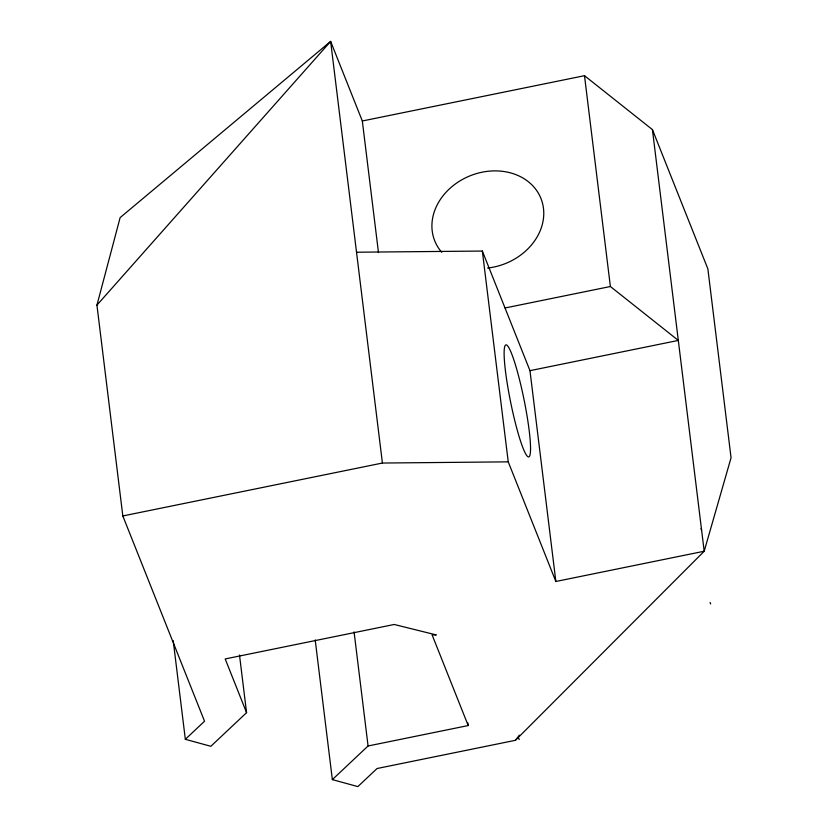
<?xml version="1.0" encoding="UTF-8"?>
<svg xmlns="http://www.w3.org/2000/svg" width="828" height="828" viewBox="0 0 828 828"><rect width="100%" height="100%" fill="white"/><g stroke="black" fill="none" stroke-linecap="round" stroke-linejoin="round"><path stroke-width="1.24" d="M239.489 654.989L246.568 712.66L210.84 746.297L185.337 739.311L204.537 721.229L122.823 515.958L96.938 305.139L120.132 217.609L330.641 41.4L362.322 120.992L378.479 252.592M315.199 639.92L332.349 779.614L357.851 786.6L377.061 768.519L515.451 740.304L519.363 735.171M96.938 305.139L330.641 41.4L382.412 463.038L508.237 461.858L555.857 581.484L704.193 551.241L731.062 457.77L707.868 268.883L652.423 129.603L584.496 75.69L362.322 120.992M515.451 740.304L704.193 551.241L652.423 129.603M332.349 779.614L368.077 745.976L468.203 725.556L467.892 722.999M505.028 307.985L610.381 286.509L678.308 340.422L529.972 370.665L482.351 251.05L356.526 252.219M122.823 515.958L382.412 463.038M701.016 528.668L701.606 530.158M710.072 602.453L710.662 603.943M518.68 738.214L519.208 739.539M468.203 725.556L432.102 634.879L436.315 634.941L394.19 624.478L225.185 658.943L246.568 712.66M584.496 75.69L610.381 286.509M529.972 370.665L555.857 581.484M482.351 251.05L508.237 461.858M354.074 631.909L368.077 745.976M173.218 640.634L185.337 739.311M441.738 252.261A57.173 47.3 -21.7 0 1 466.071 177.575A57.173 47.3 -21.7 0 1 542.682 203.947A57.173 47.3 -21.7 0 1 487.578 268.034M505.463 371.058A57.173 6.821 78.5 0 0 528.326 456.901A57.173 6.821 78.5 0 0 518.245 374.742A57.173 6.821 78.5 0 0 505.463 371.058"/></g></svg>
